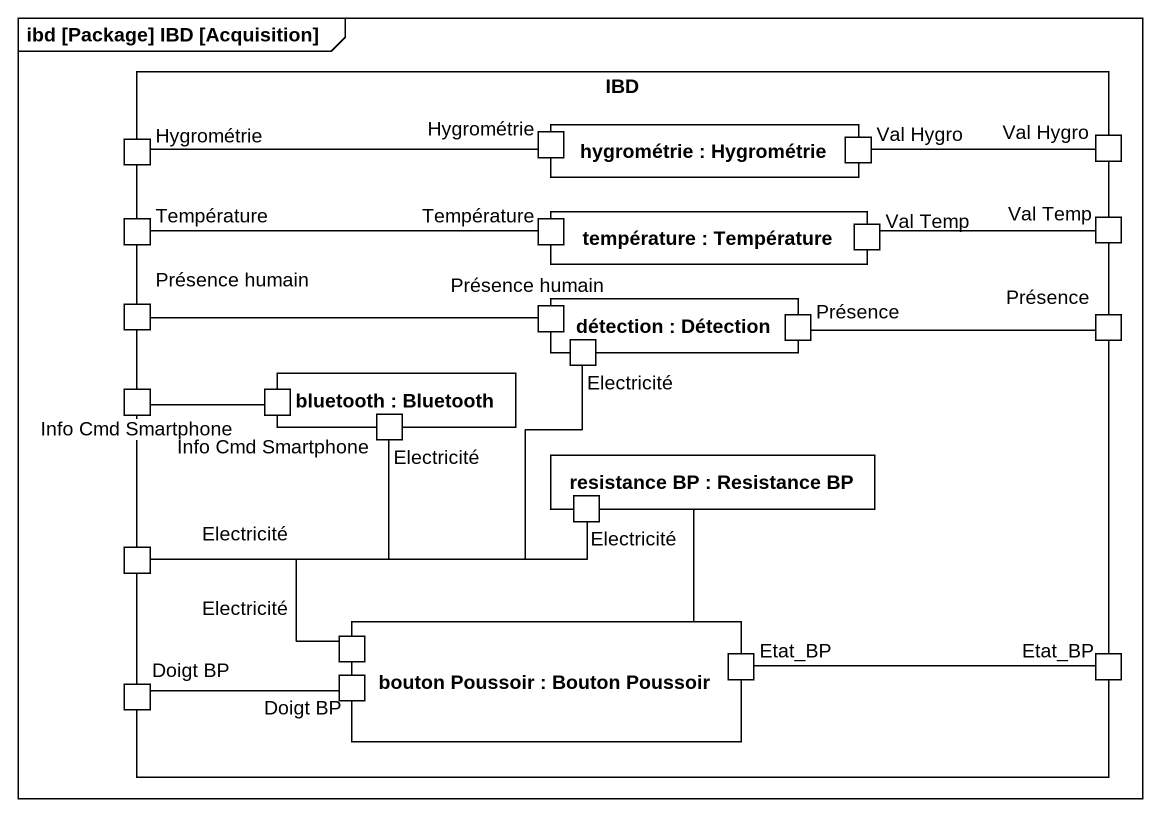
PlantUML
@startuml
mainframe ibd [Package] IBD [Acquisition]
rectangle IBD {
  port Hygrométrie
  rectangle "hygrométrie : Hygrométrie" as hygrométrie {
    port "Hygrométrie" as Hygrométrie_2
    port "Val Hygro" as Val_Hygro
  }
  port "Val Hygro" as Val_Hygro_2
  port Température
  rectangle "température : Température" as température {
    port "Température" as Température_2
    port "Val Temp" as Val_Temp
  }
  port "Val Temp" as Val_Temp_2
  port "Présence humain" as Présence_humain
  rectangle "détection : Détection" as détection {
    port "Présence humain" as Présence_humain_2
    port Electricité
    port Présence
  }
  port "Présence" as Présence_2
  port "Info Cmd Smartphone" as Info_Cmd_Smartphone
  rectangle "bluetooth : Bluetooth" as bluetooth {
    port "Info Cmd Smartphone" as Info_Cmd_Smartphone_2
    port "Electricité" as Electricité_2
  }
  rectangle "resistance BP : Resistance BP" as resistance_BP {
    port "Electricité" as Electricité_3
  }
  port "Electricité" as Electricité_4
  rectangle "bouton Poussoir : Bouton Poussoir" as bouton_Poussoir {
    port "Electricité" as Electricité_5
    port Etat_BP
    port "Doigt BP" as Doigt_BP_2
  }
  port "Etat_BP" as Etat_BP_2
  port "Doigt BP" as Doigt_BP
}
Hygrométrie -right- Hygrométrie_2
Val_Hygro_2 -left- Val_Hygro
Température -right- Température_2
Val_Temp_2 -left- Val_Temp
Présence_humain -right- Présence_humain_2
Présence_2 -left- Présence
Info_Cmd_Smartphone -right- Info_Cmd_Smartphone_2
resistance_BP -- bouton_Poussoir
Electricité_4 -right- Electricité
Electricité_4 -right- Electricité_2
Electricité_4 -right- Electricité_3
Electricité_4 -right- Electricité_5
Etat_BP_2 -left- Etat_BP
Doigt_BP -right- Doigt_BP_2
@enduml
